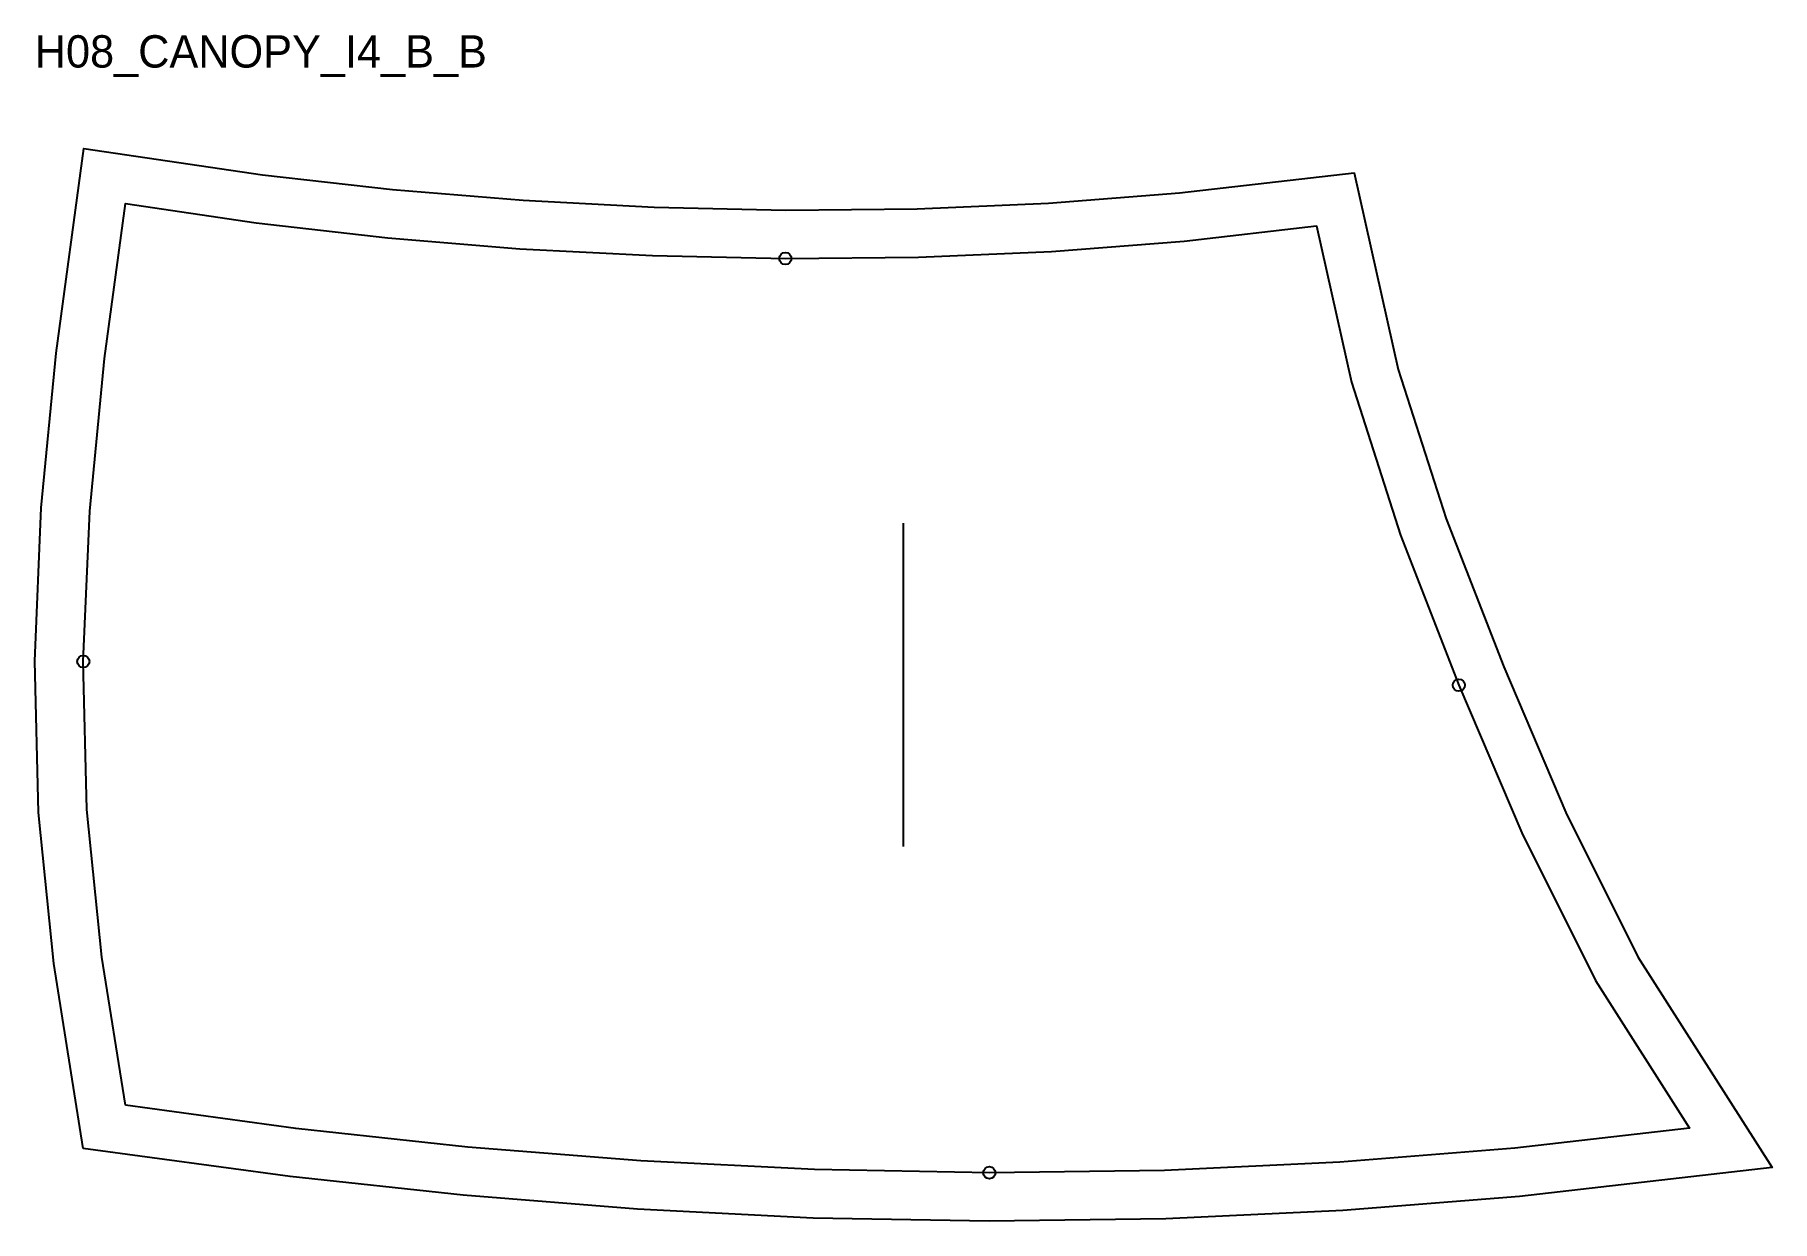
# Model space of a CAD drawing. Header units: millimetres. Extents: x -22 to 407, y -29 to 265.
import ezdxf

# ---------------------------------------------------------------- set-up
doc = ezdxf.new("R2010")
doc.units = ezdxf.units.MM
for name, color, linetype in [('CUT', 1, 'Continuous'), ('GRAIN', 3, 'Continuous'), ('ID', 7, 'Continuous'), ('NOTCH', 2, 'Continuous'), ('SEAM', 5, 'Continuous')]:
    doc.layers.add(name, color=color, linetype=linetype)

msp = doc.modelspace()

# ---------------------------------------------------------------- linework, layer by layer
at = {"layer": 'CUT'}
msp.add_lwpolyline([(-10.46, -10.69), (-17.71, 35.08), (-21.48, 72.42), (-22.4, 109.87), (-20.79, 147.76), (-17.09, 186.06), (-10.27, 236.67), (33.9, 230.16), (66.05, 226.51), (98.37, 223.85), (130.78, 222.15), (163.27, 221.43), (195.77, 221.75), (228.24, 223.14), (260.63, 225.65), (303.85, 230.64), (314.73, 181.99), (326.61, 145.05), (340.84, 108.44), (356.19, 72.4), (374.01, 36.74), (407.22, -15.37), (344.76, -22.56), (301.04, -26.07), (257.29, -28.1), (213.6, -28.7), (170.03, -27.9), (126.65, -25.74), (83.53, -22.29), (40.72, -17.63), (-10.46, -10.69)], close=True, dxfattribs=at)
at = {"layer": 'GRAIN'}
msp.add_line((192.41, 63.98), (192.41, 143.98), dxfattribs=at)
at = {"layer": 'NOTCH'}
for centre in [(163.19, 209.43), (-10.4, 109.76), (329.72, 103.91), (213.63, -16.7)]:
    msp.add_circle(centre, 1.5, dxfattribs=at)
at = {"layer": 'SEAM'}
msp.add_lwpolyline([(0, 0), (-5.8, 36.62), (-9.5, 73.17), (-10.4, 109.76), (-8.81, 146.92), (-5.17, 184.68), (0, 223.03), (32.35, 218.26), (64.88, 214.57), (97.56, 211.87), (130.34, 210.15), (163.19, 209.43), (196.08, 209.75), (228.96, 211.16), (261.79, 213.71), (294.5, 217.48), (303.14, 178.83), (315.3, 141.03), (329.72, 103.91), (345.29, 67.36), (363.55, 30.81), (386.79, -5.64), (343.59, -10.61), (300.28, -14.09), (256.93, -16.11), (213.63, -16.7), (170.44, -15.91), (127.43, -13.77), (84.66, -10.34), (42.17, -5.72)], close=True, dxfattribs=at)

# ---------------------------------------------------------------- texts
at = {"layer": 'ID'}
msp.add_text('H08_CANOPY_I4_B_B', height=8, dxfattribs=at).set_placement((-22.4, 256.67))

doc.saveas('drawing.dxf')
